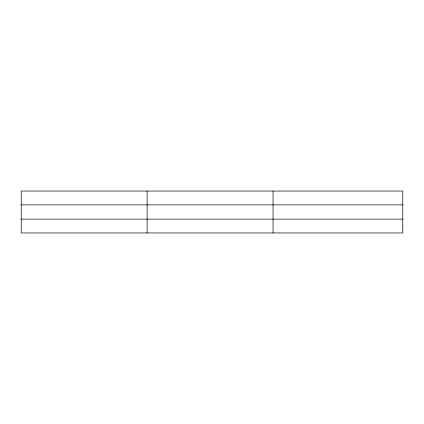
<?xml version="1.0" encoding="UTF-8"?>
<svg xmlns="http://www.w3.org/2000/svg" width="424" height="424" viewBox="0 0 424 424"><rect width="100%" height="100%" fill="white"/><g stroke="black" fill="none" stroke-linecap="round" stroke-linejoin="round"><path stroke-width="0.64" d="M147.128 191.044L147.128 232.956M273.056 191.044L273.056 232.956M21.2 204.877L402.8 204.877M21.2 219.123L402.8 219.123M402.8 226.04L402.8 232.956L21.2 232.956L21.2 191.044L402.8 191.044L402.8 226.04"/></g></svg>
